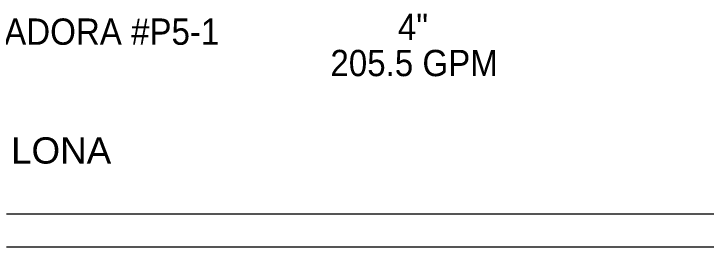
# Model space of a CAD drawing. Header units: metres. Extents: x 32 to 132, y -29 to 44.
# Drawn here: x 59.173 to 63.907, y -16.565 to -14.967 of the extents above; entities that cross this region are included whole.
import ezdxf

# ---------------------------------------------------------------- set-up
doc = ezdxf.new("R2010")
doc.units = ezdxf.units.M
doc.header["$LTSCALE"] = 100
for name, color, linetype, lineweight in [('M-EQPM-IDEN', 7, 'Continuous', 9), ('M-HVAC-DUCT', 7, 'Continuous', 18), ('M-HVAC-DUCT-IDEN', 7, 'Continuous', 9), ('P-PIPE-IDEN', 7, 'Continuous', 9)]:
    doc.layers.add(name, color=color, linetype=linetype, lineweight=lineweight)
doc.styles.add('SansSerif_2', font='SANSS__.TTF', dxfattribs={"width": 0.9, "height": 0.18})
doc.styles.add('SansSerif_3', font='SANSS__.TTF', dxfattribs={"height": 0.18})

msp = doc.modelspace()

# ---------------------------------------------------------------- linework, layer by layer
at = {"layer": 'M-HVAC-DUCT', "color": 3, "true_color": 0x00ff00}
for p, q in [((59.1216, -16.3368), (70.0454, -16.3368)), ((70.0454, -16.5654), (59.1216, -16.5654))]:
    msp.add_line(p, q, dxfattribs=at)

# ---------------------------------------------------------------- texts
at = {"layer": 'M-EQPM-IDEN', "insert": (58.3146, -14.9993), "char_height": 0.18, "width": 2.69848, "attachment_point": 1, "style": 'SansSerif_2'}
msp.add_mtext('VENTILADORA #P5-1', dxfattribs=at)
at = {"layer": 'M-HVAC-DUCT-IDEN', "insert": (59.154, -15.8129), "char_height": 0.18, "width": 0.817721, "attachment_point": 1, "style": 'SansSerif_3'}
msp.add_mtext('LONA', dxfattribs=at)
at = {"layer": 'P-PIPE-IDEN', "char_height": 0.18, "attachment_point": 1, "style": 'SansSerif_2'}
for s, insert, width in [('4"', (61.7989, -14.9673), 0.245316), ('205.5 GPM', (61.3376, -15.2142), 1.36367)]:
    msp.add_mtext(s, dxfattribs=dict(at, insert=insert, width=width))

doc.saveas('drawing.dxf')
